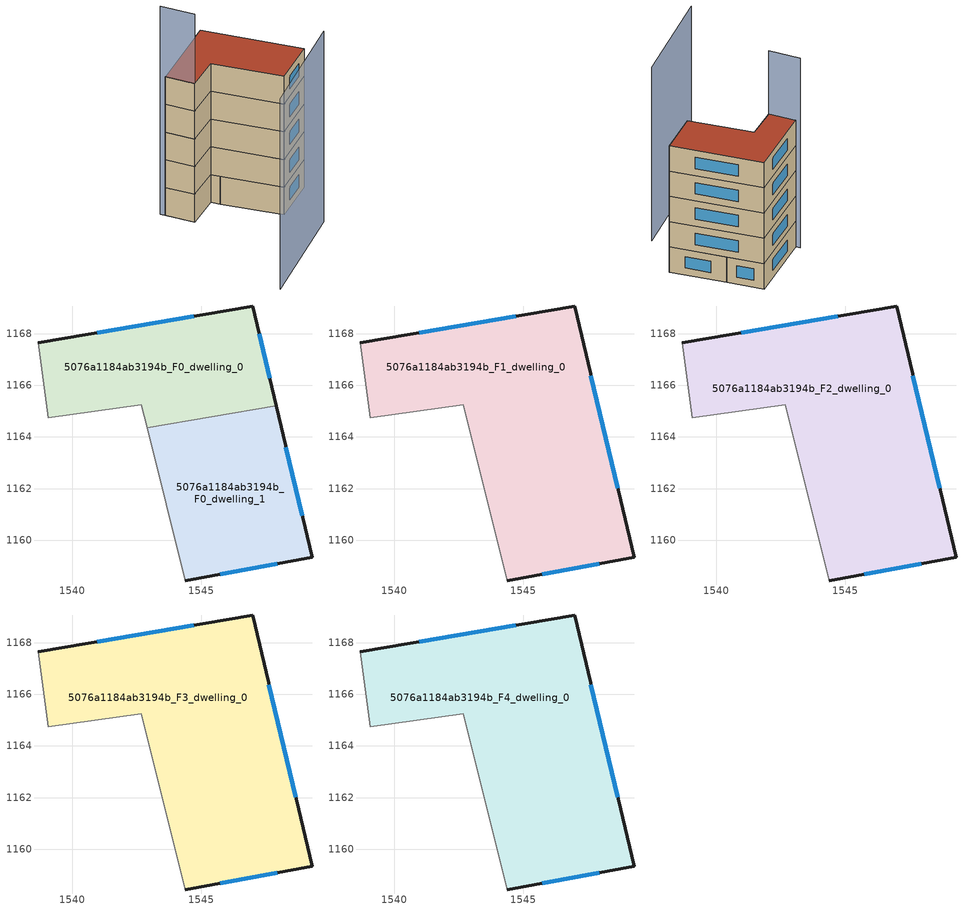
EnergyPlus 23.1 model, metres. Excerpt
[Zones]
5076a1184ab3194b_F0_dwelling_0
 floor ground (EU_floor_Construction): 1546.99,1169.05 1547.9,1165.21 1542.9,1164.36 1542.68,1165.25 1539.08,1164.75 1538.68,1167.65 z0
 wall outside (EU_wall_Construction): 1547.9,1165.21 1546.99,1169.05 1538.68,1167.65 z0:3
 wall adiabatic (EU_wall_Construction): 1538.68,1167.65 1539.08,1164.75 1542.68,1165.25 1542.9,1164.36 z0:3
 wall to 5076a1184ab3194b_F0_dwelling_1 (EU_wall_Construction): 1542.9,1164.36 1547.9,1165.21 z0:3
 window (EU_Window_Construction): 1544.7,1168.66 1540.97,1168.03 / 1547.65,1166.26 1547.24,1167.99 z0.83:2.17
5076a1184ab3194b_F0_dwelling_1
 floor ground (EU_floor_Construction): 1547.9,1165.21 1549.29,1159.34 1544.38,1158.44 1542.9,1164.36 z0
 wall outside (EU_wall_Construction): 1544.38,1158.44 1549.29,1159.34 1547.9,1165.21 z0:3
 wall adiabatic (EU_wall_Construction): 1542.9,1164.36 1544.38,1158.44 z0:3
 window (EU_Window_Construction): 1548.9,1160.95 1548.28,1163.59 / 1545.73,1158.69 1547.94,1159.09 z0.83:2.17
5076a1184ab3194b_F1_dwelling_0
 floor to 5076a1184ab3194b_F0_dwelling_0 (EU_floor_Construction): 1546.99,1169.05 1547.9,1165.21 1542.9,1164.36 1542.68,1165.25 1539.08,1164.75 1538.68,1167.65 z3
 floor to 5076a1184ab3194b_F0_dwelling_1 (EU_floor_Construction): 1547.9,1165.21 1549.29,1159.34 1544.38,1158.44 1542.9,1164.36 z3
 wall outside (EU_wall_Construction): 1544.38,1158.44 1549.29,1159.34 1546.99,1169.05 1538.68,1167.65 z3:6
 wall adiabatic (EU_wall_Construction): 1538.68,1167.65 1539.08,1164.75 1542.68,1165.25 1544.38,1158.44 z3:6
 window (EU_Window_Construction): 1544.7,1168.66 1540.97,1168.03 / 1548.65,1162.01 1547.62,1166.38 / 1545.73,1158.69 1547.94,1159.09 z3.83:5.17
5076a1184ab3194b_F2_dwelling_0
 floor to 5076a1184ab3194b_F1_dwelling_0 (EU_floor_Construction): 1546.99,1169.05 1549.29,1159.34 1544.38,1158.44 1542.68,1165.25 1539.08,1164.75 1538.68,1167.65 z6
 wall outside (EU_wall_Construction): 1544.38,1158.44 1549.29,1159.34 1546.99,1169.05 1538.68,1167.65 z6:9
 wall adiabatic (EU_wall_Construction): 1538.68,1167.65 1539.08,1164.75 1542.68,1165.25 1544.38,1158.44 z6:9
 window (EU_Window_Construction): 1544.7,1168.66 1540.97,1168.03 / 1548.65,1162.01 1547.62,1166.38 / 1545.73,1158.69 1547.94,1159.09 z6.83:8.17
5076a1184ab3194b_F3_dwelling_0
 floor to 5076a1184ab3194b_F2_dwelling_0 (EU_floor_Construction): 1546.99,1169.05 1549.29,1159.34 1544.38,1158.44 1542.68,1165.25 1539.08,1164.75 1538.68,1167.65 z9
 wall outside (EU_wall_Construction): 1544.38,1158.44 1549.29,1159.34 1546.99,1169.05 1538.68,1167.65 z9:12
 wall adiabatic (EU_wall_Construction): 1538.68,1167.65 1539.08,1164.75 1542.68,1165.25 1544.38,1158.44 z9:12
 window (EU_Window_Construction): 1544.7,1168.66 1540.97,1168.03 / 1548.65,1162.01 1547.62,1166.38 / 1545.73,1158.69 1547.94,1159.09 z9.83:11.17
5076a1184ab3194b_F4_dwelling_0
 floor to 5076a1184ab3194b_F3_dwelling_0 (EU_floor_Construction): 1546.99,1169.05 1549.29,1159.34 1544.38,1158.44 1542.68,1165.25 1539.08,1164.75 1538.68,1167.65 z12
 wall outside (EU_wall_Construction): 1544.38,1158.44 1549.29,1159.34 1546.99,1169.05 1538.68,1167.65 z12:15
 wall adiabatic (EU_wall_Construction): 1538.68,1167.65 1539.08,1164.75 1542.68,1165.25 1544.38,1158.44 z12:15
 window (EU_Window_Construction): 1544.7,1168.66 1540.97,1168.03 / 1548.65,1162.01 1547.62,1166.38 / 1545.73,1158.69 1547.94,1159.09 z12.83:14.17
 roof outside (EU_roof_Construction): 1549.29,1159.34 1546.99,1169.05 1538.68,1167.65 1539.08,1164.75 1542.68,1165.25 1544.38,1158.44 z15
shading: 1533.57,1152.24 1545.3,1154.81 z0:20.6; 1538.61,1168.15 1539.09,1164.75 z0:22.5
[Building]
EU S2 Campaign: North Axis=0; Terrain=City; Solar Distribution=FullExterior
[Site:Location]
Lyon-Bron: Latitude=45.75; Longitude=5; Time Zone=1; Elevation=198
[SizingPeriod:WeatherFileDays]
AnnualSizingPeriod: Begin Month=1; Begin Day of Month=1; End Month=12; End Day of Month=31; Day of Week for Start Day=Monday; Use Weather File Daylight Saving Period=No; Use Weather File Rain and Snow Indicators=No
[MATERIAL]
EU_InternalMass_Material: Roughness=MediumRough; Thickness=0.1; Conductivity=1; Density=1800; Specific Heat=900; Thermal Absorptance=0.9; Solar Absorptance=0.7; Visible Absorptance=0.7
[MATERIAL:NOMASS] Roughness=MediumRough; Thermal Absorptance=0.9; Solar Absorptance=0.7; Visible Absorptance=0.7
Name | Thermal Resistance
EU_wall_NoMass | 0.87146
EU_roof_NoMass | 0.842276
EU_floor_NoMass | 0.496999
[WINDOWMATERIAL:SIMPLEGLAZINGSYSTEM]
EU_Window_SimpleGlazing: UFactor=2.2525; Solar Heat Gain Coefficient=0.76; Visible Transmittance=0.76
[CONSTRUCTION]
EU_wall_Construction: EU_wall_NoMass
EU_roof_Construction: EU_roof_NoMass
EU_floor_Construction: EU_floor_NoMass
EU_Window_Construction: EU_Window_SimpleGlazing
EU_InternalMass_Construction: EU_InternalMass_Material
[ZONE] Type=1; Multiplier=1; Ceiling Height=autocalculate; Floor Area=autocalculate; Part of Total Floor Area=Yes
Name | Volume
5076a1184ab3194b_F0_dwelling_0 | 91.2327
5076a1184ab3194b_F1_dwelling_0 | 182.458
5076a1184ab3194b_F2_dwelling_0; 5076a1184ab3194b_F3_dwelling_0; 5076a1184ab3194b_F4_dwelling_0 | 182.465
5076a1184ab3194b_F0_dwelling_1 | 91.2268
[INTERNALMASS] Construction=EU_InternalMass_Construction
Name | Zone or ZoneList | Surface Area
5076a1184ab3194b_F0_dwelling_0_EU_InternalMass | 5076a1184ab3194b_F0_dwelling_0 | 30.4102
5076a1184ab3194b_F0_dwelling_1_EU_InternalMass | 5076a1184ab3194b_F0_dwelling_1 | 30.4097
5076a1184ab3194b_F1_dwelling_0_EU_InternalMass | 5076a1184ab3194b_F1_dwelling_0 | 60.8216
5076a1184ab3194b_F2_dwelling_0_EU_InternalMass | 5076a1184ab3194b_F2_dwelling_0 | 60.8216
5076a1184ab3194b_F3_dwelling_0_EU_InternalMass | 5076a1184ab3194b_F3_dwelling_0 | 60.8216
5076a1184ab3194b_F4_dwelling_0_EU_InternalMass | 5076a1184ab3194b_F4_dwelling_0 | 60.8216
[OTHEREQUIPMENT] Fuel Type=Electricity; Design Level Calculation Method=Watts/Area; Power per Zone Floor Area=1; Fraction Latent=0; Fraction Radiant=0; Fraction Lost=0; Carbon Dioxide Generation Rate=0; EndUse Subcategory=EU_Step8_InternalGains
Name | Zone or ZoneList or Space or SpaceList | Schedule
EU_Step8_InternalGain_5076a1184ab3194b_F0_dwelling_0_f000 | 5076a1184ab3194b_F0_dwelling_0 | EU_Step8_GainSchedule_5076a1184ab3194b_F0_dwelling_0_f000
EU_Step8_InternalGain_5076a1184ab3194b_F0_dwelling_1_f000 | 5076a1184ab3194b_F0_dwelling_1 | EU_Step8_GainSchedule_5076a1184ab3194b_F0_dwelling_1_f000
EU_Step8_InternalGain_5076a1184ab3194b_F1_dwelling_0_f000 | 5076a1184ab3194b_F1_dwelling_0 | EU_Step8_GainSchedule_5076a1184ab3194b_F1_dwelling_0_f000
EU_Step8_InternalGain_5076a1184ab3194b_F2_dwelling_0_f000 | 5076a1184ab3194b_F2_dwelling_0 | EU_Step8_GainSchedule_5076a1184ab3194b_F2_dwelling_0_f000
EU_Step8_InternalGain_5076a1184ab3194b_F3_dwelling_0_f000 | 5076a1184ab3194b_F3_dwelling_0 | EU_Step8_GainSchedule_5076a1184ab3194b_F3_dwelling_0_f000
EU_Step8_InternalGain_5076a1184ab3194b_F4_dwelling_0_f000 | 5076a1184ab3194b_F4_dwelling_0 | EU_Step8_GainSchedule_5076a1184ab3194b_F4_dwelling_0_f000
[ZONEVENTILATION:DESIGNFLOWRATE] Schedule=EU_AlwaysOn; Design Flow Rate Calculation Method=AirChanges/Hour; Air Changes per Hour=0.425; Ventilation Type=Natural; Fan Pressure Rise=0; Fan Total Efficiency=1; Constant Term Coefficient=1; Temperature Term Coefficient=0; Velocity Term Coefficient=0; Velocity Squared Term Coefficient=0; Minimum Indoor Temperature=-100; Maximum Indoor Temperature=100; Delta Temperature=-100; Minimum Outdoor Temperature=-100; Maximum Outdoor Temperature=100; Maximum Wind Speed=40
Name | Zone or ZoneList or Space or SpaceList
EU_ConstantAir_5076a1184ab3194b_F0_dwelling_0 | 5076a1184ab3194b_F0_dwelling_0
EU_ConstantAir_5076a1184ab3194b_F0_dwelling_1 | 5076a1184ab3194b_F0_dwelling_1
EU_ConstantAir_5076a1184ab3194b_F1_dwelling_0 | 5076a1184ab3194b_F1_dwelling_0
EU_ConstantAir_5076a1184ab3194b_F2_dwelling_0 | 5076a1184ab3194b_F2_dwelling_0
EU_ConstantAir_5076a1184ab3194b_F3_dwelling_0 | 5076a1184ab3194b_F3_dwelling_0
EU_ConstantAir_5076a1184ab3194b_F4_dwelling_0 | 5076a1184ab3194b_F4_dwelling_0
[HVACTEMPLATE:THERMOSTAT] Constant Heating Setpoint=20; Constant Cooling Setpoint=50
EU_HeatOnly_5076a1184ab3194b_F0_dwelling_0; EU_HeatOnly_5076a1184ab3194b_F0_dwelling_1; EU_HeatOnly_5076a1184ab3194b_F1_dwelling_0; EU_HeatOnly_5076a1184ab3194b_F2_dwelling_0; EU_HeatOnly_5076a1184ab3194b_F3_dwelling_0; EU_HeatOnly_5076a1184ab3194b_F4_dwelling_0
[HVACTEMPLATE:ZONE:IDEALLOADSAIRSYSTEM] System Availability Schedule=EU_AlwaysOn; Maximum Heating Supply Air Temperature=50; Minimum Cooling Supply Air Temperature=13; Maximum Heating Supply Air Humidity Ratio=0.0156; Minimum Cooling Supply Air Humidity Ratio=0.0077; Heating Limit=NoLimit; Cooling Limit=NoLimit; Heating Availability Schedule=EU_AlwaysOn; Cooling Availability Schedule=EU_CoolingOff; Dehumidification Control Type=ConstantSensibleHeatRatio; Cooling Sensible Heat Ratio=0.7; Dehumidification Setpoint=60; Humidification Control Type=None; Humidification Setpoint=30; Outdoor Air Method=None; Outdoor Air Flow Rate per Person=0.00944; Outdoor Air Flow Rate per Zone Floor Area=0; Outdoor Air Flow Rate per Zone=0; Demand Controlled Ventilation Type=None; Outdoor Air Economizer Type=NoEconomizer; Heat Recovery Type=None; Sensible Heat Recovery Effectiveness=0.7; Latent Heat Recovery Effectiveness=0.65
Name | Template Thermostat
5076a1184ab3194b_F0_dwelling_0 | EU_HeatOnly_5076a1184ab3194b_F0_dwelling_0
5076a1184ab3194b_F0_dwelling_1 | EU_HeatOnly_5076a1184ab3194b_F0_dwelling_1
5076a1184ab3194b_F1_dwelling_0 | EU_HeatOnly_5076a1184ab3194b_F1_dwelling_0
5076a1184ab3194b_F2_dwelling_0 | EU_HeatOnly_5076a1184ab3194b_F2_dwelling_0
5076a1184ab3194b_F3_dwelling_0 | EU_HeatOnly_5076a1184ab3194b_F3_dwelling_0
5076a1184ab3194b_F4_dwelling_0 | EU_HeatOnly_5076a1184ab3194b_F4_dwelling_0
[SIZING:ZONE] Zone Cooling Design Supply Air Temperature Input Method=SupplyAirTemperature; Zone Cooling Design Supply Air Temperature=13; Zone Heating Design Supply Air Temperature Input Method=SupplyAirTemperature; Zone Heating Design Supply Air Temperature=50; Zone Cooling Design Supply Air Humidity Ratio=0.008; Zone Heating Design Supply Air Humidity Ratio=0.008; Cooling Design Air Flow Method=DesignDay; Cooling Design Air Flow Rate=0; Cooling Minimum Air Flow per Zone Floor Area=0.000762; Cooling Minimum Air Flow=0; Cooling Minimum Air Flow Fraction=0.2; Heating Design Air Flow Method=DesignDay; Heating Design Air Flow Rate=0; Heating Maximum Air Flow per Zone Floor Area=0.002032; Heating Maximum Air Flow=0.141576; Heating Maximum Air Flow Fraction=0.3; Account for Dedicated Outdoor Air System=No; Dedicated Outdoor Air System Control Strategy=NeutralSupplyAir; Dedicated Outdoor Air Low Setpoint Temperature for Design=autosize; Dedicated Outdoor Air High Setpoint Temperature for Design=autosize; Zone Load Sizing Method=Sensible Load Only No Latent Load; Zone Latent Cooling Design Supply Air Humidity Ratio Input Method=HumidityRatioDifference; Zone Cooling Design Supply Air Humidity Ratio Difference=0.005; Zone Latent Heating Design Supply Air Humidity Ratio Input Method=HumidityRatioDifference; Zone Humidification Design Supply Air Humidity Ratio Difference=0.005
5076a1184ab3194b_F0_dwelling_0; 5076a1184ab3194b_F0_dwelling_1; 5076a1184ab3194b_F1_dwelling_0; 5076a1184ab3194b_F2_dwelling_0; 5076a1184ab3194b_F3_dwelling_0; 5076a1184ab3194b_F4_dwelling_0
[SCHEDULE:CONSTANT]
Name | Hourly Value
EU_AlwaysOn | 1
EU_CoolingOff | 0
[SCHEDULE:FILE] Column Number=1; Rows to Skip at Top=0; Number of Hours of Data=8760; Column Separator=Comma; Interpolate to Timestep=No; Minutes per Item=60; Adjust Schedule for Daylight Savings=Yes
Name | File
EU_Step8_GainSchedule_5076a1184ab3194b_F0_dwelling_0_f000 | ../../schedules/5076a1184ab3194b/5076a1184ab3194b_F0_dwelling_0_f000_gain.csv
EU_Step8_GainSchedule_5076a1184ab3194b_F0_dwelling_1_f000 | ../../schedules/5076a1184ab3194b/5076a1184ab3194b_F0_dwelling_1_f000_gain.csv
EU_Step8_GainSchedule_5076a1184ab3194b_F1_dwelling_0_f000 | ../../schedules/5076a1184ab3194b/5076a1184ab3194b_F1_dwelling_0_f000_gain.csv
EU_Step8_GainSchedule_5076a1184ab3194b_F2_dwelling_0_f000 | ../../schedules/5076a1184ab3194b/5076a1184ab3194b_F2_dwelling_0_f000_gain.csv
EU_Step8_GainSchedule_5076a1184ab3194b_F3_dwelling_0_f000 | ../../schedules/5076a1184ab3194b/5076a1184ab3194b_F3_dwelling_0_f000_gain.csv
EU_Step8_GainSchedule_5076a1184ab3194b_F4_dwelling_0_f000 | ../../schedules/5076a1184ab3194b/5076a1184ab3194b_F4_dwelling_0_f000_gain.csv
